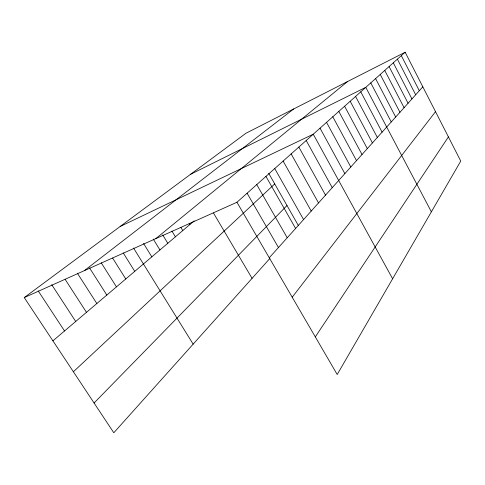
<?xml version="1.0" encoding="UTF-8"?>
<svg xmlns="http://www.w3.org/2000/svg" width="485" height="485" viewBox="0 0 485 485"><rect width="100%" height="100%" fill="white"/><g stroke="black" fill="none" stroke-linecap="round" stroke-linejoin="round"><path stroke-width="0.73" d="M315.305 336.887L448.413 136.922M292.212 297.208L435.518 111.671M269.915 258.414L113.799 432.772L24.25 297.572L245.95 133.254L405.157 52.228L460.75 161.081L337.202 374.511L236.953 202.263L405.157 52.228M269.26 257.771L422.823 86.815M94.084 403.005L286.993 205.513M73.387 371.759L274.734 183.924M52.907 340.84L194.2 220.863M155.849 238.608L347.618 81.51M84.329 270.654L293.716 108.943M190.599 174.279L365.787 87.342L431.377 211.83M120.165 226.483L313.262 134.2L392.62 278.778M24.25 297.572L236.953 202.263M38.23 290.933L64.529 330.97M51.749 284.707L75.708 321.482M65.178 279.415L86.469 312.34M77.339 273.164L96.836 303.543M89.495 267.847L106.827 295.056M101.244 262.821L116.467 286.871M112.629 258.068L125.767 278.978M123.263 252.952L134.745 271.345M133.569 248.09L193.157 344.138M143.572 243.476L151.817 256.85M153.284 239.099L159.941 249.957M162.717 234.952L167.798 243.282M171.902 231.03L175.406 236.819M180.838 227.326L182.784 230.557M189.156 223.185L189.932 224.488M213.461 212.988L252.073 278.341M247.095 193.218L278.463 247.526M256.753 184.603L287.229 237.765M265.956 176.394L295.595 228.453M268.726 173.351L298.384 225.567M274.74 168.556L303.58 219.559M283.131 161.069L311.218 211.06M291.158 153.915L318.524 202.924M298.839 147.058L325.526 195.134M306.199 140.492L332.237 187.665M320.033 128.155L344.853 173.612M326.544 122.353L350.8 166.998M332.801 116.77L356.511 160.632M338.821 111.398L362.016 154.509M344.611 106.233L367.315 148.61M350.194 101.25L372.425 142.923M355.578 96.448L377.348 137.437M360.773 91.817L382.107 132.144M370.776 82.893L391.268 121.941M380.246 74.447L399.949 112.277M375.59 78.6L395.681 117.03M384.744 70.44L404.078 107.688M389.091 66.56L408.067 103.244M393.305 62.801L411.935 98.94M397.379 59.164L415.675 94.775M401.325 55.642L419.307 90.731"/></g></svg>
